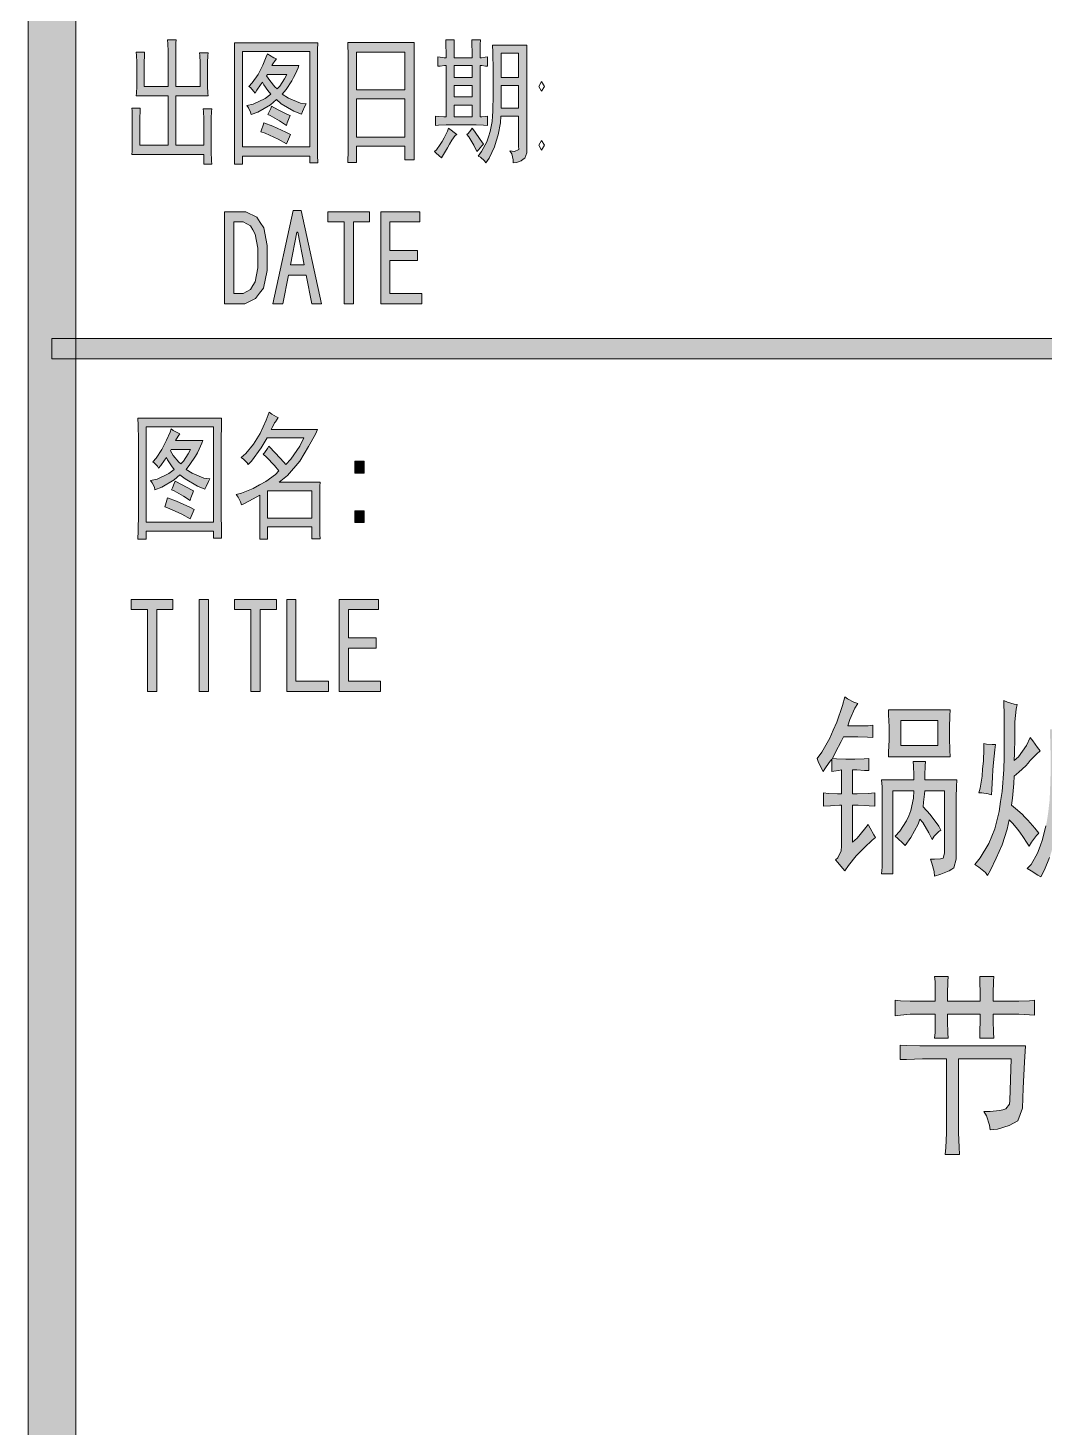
# Model space of a CAD drawing. Header units: millimetres. Extents: x 0 to 586, y 0 to 414.
# Drawn here: x 541.05 to 555.67, y 21.01 to 41.14 of the extents above; entities that cross this region are included whole.
import ezdxf

# ---------------------------------------------------------------- set-up
doc = ezdxf.new("R2010")
doc.units = ezdxf.units.MM

msp = doc.modelspace()

# ---------------------------------------------------------------- hatches: boundary and pattern name
h = msp.add_hatch(color=0)
h.dxf.hatch_style = 2
h.paths.add_polyline_path([(541.736139, 9.860139), (541.048222, 9.860139), (541.048222, 404.223361), (541.736139, 404.223361)])
h = msp.add_hatch(color=0)
h.dxf.hatch_style = 2
h.paths.add_polyline_path([(542.723917, 40.795222), (542.723917, 40.745833), (542.720389, 40.654111), (542.720389, 40.611778), (542.720389, 40.301333), (543.062583, 40.301333), (543.062583, 40.756417), (543.062583, 40.812861), (543.059056, 40.918694), (543.055528, 40.975139), (543.179, 40.975139), (543.175472, 40.929278), (543.171944, 40.819917), (543.171944, 40.756417), (543.171944, 40.301333), (543.521194, 40.301333), (543.521194, 40.587083), (543.521194, 40.650583), (543.517667, 40.749361), (543.514139, 40.788167), (543.637611, 40.788167), (543.634083, 40.749361), (543.630556, 40.647056), (543.630556, 40.580028), (543.630556, 40.371889), (543.630556, 40.308389), (543.634083, 40.209611), (543.637611, 40.170806), (543.171944, 40.170806), (543.171944, 39.458194), (543.574111, 39.458194), (543.574111, 39.78275), (543.574111, 39.839194), (543.570583, 39.9415), (543.567056, 39.983833), (543.690528, 39.983833), (543.687, 39.9415), (543.683472, 39.84625), (543.683472, 39.789806), (543.683472, 39.444083), (543.683472, 39.366472), (543.687, 39.235944), (543.690528, 39.186556), (543.574111, 39.186556), (543.574111, 39.327667), (542.540472, 39.327667), (542.544, 39.373528), (542.544, 39.486417), (542.544, 39.549917), (542.544, 39.78275), (542.544, 39.849778), (542.544, 39.952083), (542.540472, 39.990889), (542.660417, 39.990889), (542.660417, 39.952083), (542.656889, 39.849778), (542.656889, 39.78275), (542.656889, 39.458194), (543.062583, 39.458194), (543.062583, 40.170806), (542.603972, 40.170806), (542.6075, 40.209611), (542.611028, 40.304861), (542.611028, 40.364833), (542.611028, 40.604722), (542.611028, 40.654111), (542.6075, 40.749361), (542.603972, 40.795222)])
h = msp.add_hatch(color=0)
h.paths.add_polyline_path([(545.214528, 40.929278), (545.211, 40.8305), (545.211, 40.618833), (545.211, 40.502417), (545.211, 39.673389), (545.211, 39.553444), (545.211, 39.317083), (545.214528, 39.204194), (545.098111, 39.204194), (545.098111, 39.302972), (544.1315, 39.302972), (544.1315, 39.186556), (544.015083, 39.186556), (544.015083, 39.3065), (544.018611, 39.553444), (544.018611, 39.680444), (544.018611, 40.502417), (544.018611, 40.615306), (544.015083, 40.826972), (544.015083, 40.929278)])
h.paths.add_polyline_path([(545.098111, 39.4335), (545.098111, 40.805806), (544.1315, 40.805806), (544.1315, 39.4335)])
h = msp.add_hatch(color=0)
h.paths.add_polyline_path([(546.600944, 40.936333), (546.597417, 40.745833), (546.597417, 40.326028), (546.597417, 40.093194), (546.597417, 39.860361), (546.597417, 39.437028), (546.600944, 39.250056), (546.466889, 39.250056), (546.466889, 39.444083), (545.771917, 39.444083), (545.771917, 39.21125), (545.644917, 39.21125), (545.648444, 39.387639), (545.651972, 39.807444), (545.651972, 40.047333), (545.651972, 40.287222), (545.648444, 40.731722), (545.644917, 40.936333)])
h.paths.add_polyline_path([(546.466889, 39.574611), (546.466889, 40.124944), (545.771917, 40.124944), (545.771917, 39.574611)])
h.paths.add_polyline_path([(546.466889, 40.255472), (546.466889, 40.795222), (545.771917, 40.795222), (545.771917, 40.255472)])
h = msp.add_hatch(color=0)
h.paths.add_polyline_path([(547.059556, 40.717611), (547.059556, 40.777583), (547.056028, 40.904583), (547.056028, 40.975139), (547.175972, 40.975139), (547.172444, 40.897528), (547.172444, 40.770528), (547.172444, 40.717611), (547.4335, 40.717611), (547.4335, 40.791694), (547.429972, 40.918694), (547.426444, 40.975139), (547.553444, 40.975139), (547.549917, 40.908111), (547.546389, 40.781111), (547.546389, 40.717611), (547.567556, 40.717611), (547.620472, 40.724667), (547.652222, 40.728194), (547.652222, 40.594139), (547.624, 40.597667), (547.571083, 40.604722), (547.546389, 40.604722), (547.546389, 39.867417), (547.571083, 39.867417), (547.624, 39.870944), (547.652222, 39.874472), (547.652222, 39.743944), (547.595778, 39.747472), (547.489944, 39.751), (547.437028, 39.751), (547.123056, 39.751), (547.059556, 39.751), (546.950194, 39.747472), (546.904333, 39.743944), (546.904333, 39.874472), (546.946667, 39.870944), (547.024278, 39.867417), (547.059556, 39.867417), (547.059556, 40.604722), (547.034861, 40.604722), (546.974889, 40.597667), (546.939611, 40.594139), (546.939611, 40.728194), (546.971361, 40.724667), (547.031333, 40.717611)])
h.paths.add_polyline_path([(547.4335, 40.431861), (547.4335, 40.604722), (547.172444, 40.604722), (547.172444, 40.431861)])
h.paths.add_polyline_path([(547.4335, 39.867417), (547.4335, 40.03675), (547.172444, 40.03675), (547.172444, 39.867417)])
h.paths.add_polyline_path([(547.4335, 40.153167), (547.4335, 40.315444), (547.172444, 40.315444), (547.172444, 40.153167)])
h = msp.add_hatch(color=0)
h.paths.add_polyline_path([(547.976778, 39.380583), (548.043806, 39.37), (548.103778, 39.398222), (548.10025, 39.444083), (548.10025, 39.874472), (547.842722, 39.874472), (547.839194, 39.78275), (547.807444, 39.606361), (547.779222, 39.518167), (547.754528, 39.4335), (547.676917, 39.27475), (547.627528, 39.204194), (547.609889, 39.235944), (547.553444, 39.288861), (547.518167, 39.302972), (547.567556, 39.37), (547.641639, 39.507583), (547.666333, 39.581667), (547.691028, 39.65575), (547.71925, 39.800389), (547.726306, 39.874472), (547.729833, 39.948556), (547.733361, 40.188444), (547.733361, 40.35425), (547.733361, 40.527111), (547.729833, 40.795222), (547.726306, 40.897528), (548.220194, 40.897528), (548.216667, 40.823444), (548.216667, 40.647056), (548.216667, 40.541222), (548.216667, 39.405278), (548.216667, 39.348833), (548.188444, 39.27475), (548.16375, 39.257111), (548.135528, 39.235944), (548.0685, 39.21125), (548.022639, 39.204194), (548.022639, 39.246528), (548.001472, 39.334722)])
h.paths.add_polyline_path([(548.10025, 40.431861), (548.10025, 40.781111), (547.849778, 40.781111), (547.849778, 40.431861)])
h.paths.add_polyline_path([(548.10025, 39.990889), (548.10025, 40.315444), (547.849778, 40.315444), (547.849778, 39.990889)])
h = msp.add_hatch(color=0)
h.paths.add_polyline_path([(544.618333, 40.7035), (544.600694, 40.678806), (544.568944, 40.629417), (544.554833, 40.604722), (544.942889, 40.604722), (544.932306, 40.569444), (544.8935, 40.484778), (544.865278, 40.431861), (544.840583, 40.382472), (544.759444, 40.262528), (544.703, 40.191972), (544.791194, 40.135528), (544.964056, 40.064972), (545.045194, 40.054389), (545.027556, 40.019111), (544.992278, 39.945028), (544.978167, 39.906222), (544.868806, 39.948556), (544.688889, 40.054389), (544.618333, 40.114361), (544.533667, 40.040278), (544.35375, 39.934444), (544.2585, 39.899167), (544.247917, 39.934444), (544.216167, 39.997944), (544.195, 40.029694), (544.286722, 40.050861), (544.456056, 40.132), (544.537194, 40.191972), (544.494861, 40.244889), (544.438417, 40.329556), (544.420778, 40.364833), (544.392556, 40.326028), (544.339639, 40.248417), (544.311417, 40.209611), (544.29025, 40.237833), (544.244389, 40.287222), (544.223222, 40.301333), (544.272611, 40.35425), (544.357278, 40.477722), (544.392556, 40.54475), (544.424306, 40.611778), (544.473694, 40.728194), (544.491333, 40.774056), (544.519556, 40.752889), (544.583056, 40.717611)])
h.paths.add_polyline_path([(544.477222, 40.456556), (544.523083, 40.389528), (544.597167, 40.297806), (544.628917, 40.269583), (544.667722, 40.308389), (544.73475, 40.414222), (544.7665, 40.477722), (544.491333, 40.477722)])
h = msp.add_hatch(color=0)
h.dxf.hatch_style = 2
h.paths.add_polyline_path([(544.547778, 40.022639), (544.646556, 39.969722), (544.780611, 39.899167), (544.815889, 39.885056), (544.801778, 39.853306), (544.773556, 39.78275), (544.762972, 39.743944), (544.664194, 39.807444), (544.530139, 39.885056), (544.494861, 39.899167), (544.508972, 39.927389), (544.537194, 39.987361)])
h = msp.add_hatch(color=0)
h.dxf.hatch_style = 2
h.paths.add_polyline_path([(544.438417, 39.78275), (544.565417, 39.733361), (544.755917, 39.648694), (544.819417, 39.613417), (544.805306, 39.581667), (544.777083, 39.514639), (544.762972, 39.479361), (544.643028, 39.546389), (544.459583, 39.631056), (544.396083, 39.652222), (544.406667, 39.680444), (544.427833, 39.747472)])
h = msp.add_hatch(color=0)
h.dxf.hatch_style = 2
h.paths.add_polyline_path([(547.21125, 39.613417), (547.190083, 39.599306), (547.140694, 39.532278), (547.108944, 39.475833), (547.080722, 39.419389), (547.02075, 39.324139), (546.992528, 39.278278), (546.960778, 39.3065), (546.911389, 39.348833), (546.89375, 39.366472), (546.918444, 39.391167), (546.974889, 39.468778), (547.003111, 39.514639), (547.031333, 39.564028), (547.077194, 39.659278), (547.094833, 39.705139)])
h = msp.add_hatch(color=0)
h.dxf.hatch_style = 2
h.paths.add_polyline_path([(547.500528, 39.366472), (547.454667, 39.458194), (547.384111, 39.581667), (547.355889, 39.613417), (547.373528, 39.627528), (547.412333, 39.673389), (547.4335, 39.705139), (547.46525, 39.659278), (547.546389, 39.542861), (547.595778, 39.472306), (547.571083, 39.451139), (547.525222, 39.394694)])
h = msp.add_hatch(color=0)
h.paths.add_polyline_path([(544.487806, 37.838944), (544.487806, 37.659028), (544.431361, 37.405028), (544.374917, 37.330944), (544.318472, 37.256861), (544.166778, 37.17925), (544.071528, 37.17925), (543.873972, 37.17925), (543.873972, 38.502167), (544.071528, 38.502167), (544.177361, 38.502167), (544.336111, 38.424556), (544.3855, 38.346944), (544.438417, 38.269333), (544.487806, 38.015333)])
h.paths.add_polyline_path([(544.350222, 37.838944), (544.350222, 37.980056), (544.314944, 38.181139), (544.279667, 38.241111), (544.244389, 38.297556), (544.142083, 38.357528), (544.071528, 38.357528), (544.008028, 38.357528), (544.008028, 37.327417), (544.071528, 37.327417), (544.142083, 37.327417), (544.244389, 37.383861), (544.279667, 37.440306), (544.314944, 37.49675), (544.350222, 37.694306)])
h = msp.add_hatch(color=0)
h.paths.add_polyline_path([(545.267444, 37.17925), (545.126333, 37.17925), (545.045194, 37.588472), (544.791194, 37.588472), (544.710056, 37.17925), (544.568944, 37.17925), (544.86175, 38.519806), (544.974639, 38.519806)])
h.paths.add_polyline_path([(545.016972, 37.736639), (544.92525, 38.209361), (544.911139, 38.209361), (544.819417, 37.736639)])
h = msp.add_hatch(color=0)
h.dxf.hatch_style = 2
h.paths.add_polyline_path([(545.955361, 38.357528), (545.726056, 38.357528), (545.726056, 37.17925), (545.592, 37.17925), (545.592, 38.357528), (545.359167, 38.357528), (545.359167, 38.502167), (545.955361, 38.502167)])
h = msp.add_hatch(color=0)
h.dxf.hatch_style = 2
h.paths.add_polyline_path([(546.710306, 37.17925), (546.121167, 37.17925), (546.121167, 38.502167), (546.682083, 38.502167), (546.682083, 38.357528), (546.251694, 38.357528), (546.251694, 37.944778), (546.646806, 37.944778), (546.646806, 37.800139), (546.251694, 37.800139), (546.251694, 37.327417), (546.710306, 37.327417)])
h = msp.add_hatch(color=0)
h.dxf.hatch_style = 2
h.paths.add_polyline_path([(575.772139, 36.681833), (575.772139, 36.389028), (541.390417, 36.389028), (541.390417, 36.681833)])
h = msp.add_hatch(color=0)
h.paths.add_polyline_path([(543.831639, 35.535306), (543.828111, 35.436528), (543.824583, 35.224861), (543.824583, 35.108444), (543.824583, 34.279417), (543.824583, 34.159472), (543.828111, 33.923111), (543.831639, 33.810222), (543.715222, 33.810222), (543.715222, 33.909), (542.745083, 33.909), (542.745083, 33.792583), (542.628667, 33.792583), (542.632194, 33.912528), (542.635722, 34.159472), (542.635722, 34.29), (542.635722, 35.108444), (542.635722, 35.221333), (542.632194, 35.433), (542.628667, 35.535306)])
h.paths.add_polyline_path([(543.715222, 34.039528), (543.715222, 35.411833), (542.745083, 35.411833), (542.745083, 34.039528)])
h = msp.add_hatch(color=0)
h.paths.add_polyline_path([(544.643028, 35.542361), (544.628917, 35.521194), (544.604222, 35.482389), (544.593639, 35.46475), (544.583056, 35.443583), (544.558361, 35.397722), (544.54425, 35.373028), (545.211, 35.373028), (545.17925, 35.302472), (545.080472, 35.126083), (545.016972, 35.02025), (544.957, 34.914417), (544.777083, 34.709806), (544.660667, 34.614556), (545.246278, 34.614556), (545.24275, 34.554583), (545.24275, 34.434639), (545.24275, 34.374667), (545.24275, 34.057167), (545.24275, 33.990139), (545.24275, 33.863139), (545.246278, 33.799639), (545.126333, 33.799639), (545.126333, 33.9725), (544.491333, 33.9725), (544.491333, 33.792583), (544.378444, 33.792583), (544.378444, 33.849028), (544.381972, 33.9725), (544.381972, 34.039528), (544.381972, 34.427583), (544.286722, 34.374667), (544.152667, 34.304111), (544.117389, 34.29), (544.103278, 34.328806), (544.068, 34.399361), (544.039778, 34.434639), (544.117389, 34.455806), (544.283194, 34.522833), (544.374917, 34.57575), (544.466639, 34.625139), (544.60775, 34.723917), (544.653611, 34.776833), (544.590111, 34.854444), (544.477222, 34.974389), (544.427833, 35.016722), (544.449, 35.037889), (544.491333, 35.097861), (544.508972, 35.133139), (544.604222, 35.030833), (544.724167, 34.900306), (544.752389, 34.868556), (544.826472, 34.942639), (544.957, 35.133139), (545.013444, 35.249556), (544.487806, 35.249556), (544.399611, 35.108444), (544.262028, 34.917944), (544.212639, 34.868556), (544.198528, 34.89325), (544.145611, 34.942639), (544.110333, 34.970861), (544.177361, 35.027306), (544.29025, 35.161361), (544.339639, 35.235444), (544.3855, 35.313056), (544.473694, 35.503556), (544.516028, 35.619972), (544.554833, 35.59175), (544.618333, 35.552944)])
h.paths.add_polyline_path([(545.126333, 34.095972), (545.126333, 34.491083), (544.491333, 34.491083), (544.491333, 34.095972)])
h = msp.add_hatch(color=0)
h.paths.add_polyline_path([(543.231917, 35.309528), (543.217806, 35.288361), (543.182528, 35.235444), (543.168417, 35.21075), (543.56, 35.21075), (543.545889, 35.175472), (543.510611, 35.090806), (543.482389, 35.037889), (543.457694, 34.9885), (543.376556, 34.868556), (543.320111, 34.798), (543.408306, 34.741556), (543.577639, 34.671), (543.662306, 34.660417), (543.641139, 34.625139), (543.609389, 34.551056), (543.59175, 34.51225), (543.485917, 34.554583), (543.306, 34.660417), (543.231917, 34.720389), (543.150778, 34.649833), (542.970861, 34.540472), (542.872083, 34.505194), (542.865028, 34.540472), (542.833278, 34.603972), (542.808583, 34.635722), (542.903833, 34.656889), (543.073167, 34.738028), (543.150778, 34.798), (543.111972, 34.850917), (543.052, 34.935583), (543.037889, 34.970861), (543.009667, 34.932056), (542.95675, 34.854444), (542.925, 34.815639), (542.907361, 34.843861), (542.8615, 34.89325), (542.840333, 34.907361), (542.889722, 34.960278), (542.970861, 35.08375), (543.006139, 35.150778), (543.041417, 35.217806), (543.090806, 35.334222), (543.104917, 35.380083), (543.133139, 35.358917), (543.200167, 35.323639)])
h.paths.add_polyline_path([(543.094333, 35.062583), (543.136667, 34.995556), (543.214278, 34.903833), (543.246028, 34.875611), (543.281306, 34.914417), (543.351861, 35.02025), (543.383611, 35.08375), (543.104917, 35.08375)])
h = msp.add_hatch(color=0)
h.dxf.hatch_style = 2
h.paths.add_polyline_path([(545.881278, 34.745083), (545.747222, 34.745083), (545.747222, 34.914417), (545.881278, 34.914417)])
h = msp.add_hatch(color=0)
h.dxf.hatch_style = 2
h.paths.add_polyline_path([(543.164889, 34.628667), (543.263667, 34.57575), (543.397722, 34.505194), (543.429472, 34.491083), (543.415361, 34.459333), (543.390667, 34.388778), (543.380083, 34.349972), (543.281306, 34.413472), (543.14725, 34.491083), (543.111972, 34.505194), (543.126083, 34.533417), (543.150778, 34.593389)])
h = msp.add_hatch(color=0)
h.dxf.hatch_style = 2
h.paths.add_polyline_path([(543.052, 34.388778), (543.182528, 34.339389), (543.373028, 34.254722), (543.436528, 34.219444), (543.422417, 34.187694), (543.394194, 34.120667), (543.380083, 34.088917), (543.260139, 34.152417), (543.076694, 34.237083), (543.013194, 34.25825), (543.023778, 34.29), (543.044944, 34.3535)])
h = msp.add_hatch(color=0)
h.dxf.hatch_style = 2
h.paths.add_polyline_path([(545.881278, 34.032472), (545.747222, 34.032472), (545.747222, 34.201806), (545.881278, 34.201806)])
h = msp.add_hatch(color=0)
h.dxf.hatch_style = 2
h.paths.add_polyline_path([(543.129611, 32.783639), (542.900306, 32.783639), (542.900306, 31.605361), (542.76625, 31.605361), (542.76625, 32.783639), (542.533417, 32.783639), (542.533417, 32.928278), (543.129611, 32.928278)])
h = msp.add_hatch(color=0)
h.dxf.hatch_style = 2
h.paths.add_polyline_path([(543.641139, 31.605361), (543.507083, 31.605361), (543.507083, 32.928278), (543.641139, 32.928278)])
h = msp.add_hatch(color=0)
h.dxf.hatch_style = 2
h.paths.add_polyline_path([(544.618333, 32.783639), (544.3855, 32.783639), (544.3855, 31.605361), (544.251444, 31.605361), (544.251444, 32.783639), (544.018611, 32.783639), (544.018611, 32.928278), (544.618333, 32.928278)])
h = msp.add_hatch(color=0)
h.dxf.hatch_style = 2
h.paths.add_polyline_path([(545.36975, 31.605361), (544.7665, 31.605361), (544.7665, 32.928278), (544.900556, 32.928278), (544.900556, 31.753528), (545.36975, 31.753528)])
h = msp.add_hatch(color=0)
h.dxf.hatch_style = 2
h.paths.add_polyline_path([(546.114111, 31.605361), (545.521444, 31.605361), (545.521444, 32.928278), (546.085889, 32.928278), (546.085889, 32.783639), (545.6555, 32.783639), (545.6555, 32.374417), (546.050611, 32.374417), (546.050611, 32.22625), (545.6555, 32.22625), (545.6555, 31.753528), (546.114111, 31.753528)])
h = msp.add_hatch(color=0)
h.dxf.hatch_style = 2
h.paths.add_polyline_path([(553.194361, 30.942139), (553.11675, 30.945667), (552.979167, 30.952722), (552.919194, 30.952722), (552.771028, 30.952722), (552.739278, 30.885694), (552.658139, 30.730472), (552.612278, 30.642278), (552.67225, 30.635222), (552.802778, 30.631694), (552.866278, 30.631694), (552.933306, 30.631694), (553.067361, 30.635222), (553.134389, 30.642278), (553.134389, 30.465889), (553.074417, 30.469417), (552.961528, 30.476472), (552.901556, 30.476472), (552.901556, 30.134278), (552.968583, 30.134278), (553.127333, 30.137806), (553.222583, 30.144861), (553.222583, 29.954361), (553.141444, 29.961417), (552.982694, 29.968472), (552.901556, 29.968472), (552.901556, 29.435778), (552.965056, 29.49575), (553.074417, 29.62275), (553.123806, 29.689778), (553.152028, 29.640389), (553.204944, 29.545139), (553.229639, 29.502806), (553.183778, 29.464), (553.074417, 29.361694), (553.014444, 29.301722), (552.954472, 29.24175), (552.841583, 29.104167), (552.788667, 29.026556), (552.756917, 29.065361), (552.689889, 29.142972), (552.654611, 29.181778), (552.689889, 29.213528), (552.73575, 29.312306), (552.742806, 29.379333), (552.742806, 29.968472), (552.711056, 29.968472), (552.584056, 29.961417), (552.485278, 29.954361), (552.485278, 30.144861), (552.555833, 30.137806), (552.686361, 30.134278), (552.742806, 30.134278), (552.742806, 30.476472), (552.704, 30.469417), (552.633444, 30.458833), (552.601694, 30.455306), (552.601694, 30.631694), (552.566417, 30.582306), (552.502917, 30.494111), (552.478222, 30.455306), (552.45, 30.504694), (552.407667, 30.596417), (552.390028, 30.642278), (552.457056, 30.730472), (552.573472, 30.931556), (552.622861, 31.047972), (552.675778, 31.160861), (552.756917, 31.40075), (552.788667, 31.52775), (552.827472, 31.499528), (552.919194, 31.450139), (552.975639, 31.428972), (552.933306, 31.361944), (552.86275, 31.203194), (552.831, 31.107944), (552.947417, 31.107944), (553.003861, 31.107944), (553.127333, 31.111472), (553.194361, 31.118528)])
h = msp.add_hatch(color=0)
h.dxf.hatch_style = 2
h.paths.add_polyline_path([(555.268694, 31.418389), (555.251056, 31.351361), (555.233417, 31.167917), (555.233417, 31.0515), (555.233417, 30.935083), (555.229889, 30.712833), (555.222833, 30.610528), (555.286333, 30.663444), (555.40275, 30.82925), (555.455667, 30.942139), (555.490944, 30.89275), (555.5615, 30.7975), (555.596778, 30.751639), (555.543861, 30.70225), (555.455667, 30.614056), (555.423917, 30.57525), (555.392167, 30.536444), (555.289861, 30.444722), (555.222833, 30.388278), (555.219306, 30.282444), (555.201667, 30.070778), (555.187556, 29.968472), (555.244, 29.922611), (555.33925, 29.837944), (555.378056, 29.795611), (555.420389, 29.753278), (555.522694, 29.640389), (555.579139, 29.566306), (555.543861, 29.534556), (555.473306, 29.439306), (555.438028, 29.379333), (555.409806, 29.425194), (555.349833, 29.516917), (555.314556, 29.566306), (555.279278, 29.619222), (555.198139, 29.710944), (555.152278, 29.756806), (555.124056, 29.62275), (555.049972, 29.396972), (555.007639, 29.301722), (554.965306, 29.206472), (554.884167, 29.037139), (554.841833, 28.959528), (554.813611, 29.001861), (554.718361, 29.079472), (554.658389, 29.11475), (554.736, 29.213528), (554.859472, 29.418139), (554.901806, 29.523972), (554.944139, 29.629806), (555.007639, 29.87675), (555.028806, 30.021389), (555.0535, 30.166028), (555.074667, 30.483528), (555.078194, 30.659917), (555.081722, 30.832778), (555.078194, 31.242), (555.074667, 31.474833), (555.127583, 31.450139), (555.226361, 31.421917)])
h = msp.add_hatch(color=0)
h.paths.add_polyline_path([(553.416611, 30.663444), (553.420139, 30.737528), (553.427194, 30.903333), (553.427194, 30.998583), (553.427194, 31.097361), (553.420139, 31.266694), (553.416611, 31.340778), (554.302083, 31.340778), (554.298556, 31.252583), (554.295028, 31.086778), (554.295028, 31.009167), (554.295028, 30.931556), (554.298556, 30.758694), (554.302083, 30.663444)])
h.paths.add_polyline_path([(554.125694, 30.82925), (554.125694, 31.185556), (553.593, 31.185556), (553.593, 30.82925)])
h = msp.add_hatch(color=0)
h.paths.add_polyline_path([(556.729194, 31.062083), (556.725667, 30.959778), (556.722139, 30.748111), (556.722139, 30.642278), (556.722139, 30.32125), (556.722139, 30.243639), (556.725667, 30.095472), (556.729194, 30.021389), (556.552806, 30.021389), (556.552806, 30.144861), (555.914278, 30.144861), (555.903694, 29.979056), (555.868417, 29.714472), (555.843722, 29.619222), (555.822556, 29.520444), (555.776694, 29.354639), (555.755528, 29.284083), (555.734361, 29.217056), (555.660278, 29.040667), (555.607361, 28.938361), (555.565028, 28.963056), (555.469778, 29.026556), (555.409806, 29.058306), (555.469778, 29.118278), (555.5615, 29.280556), (555.596778, 29.379333), (555.632056, 29.478111), (555.681444, 29.672139), (555.699083, 29.767389), (555.713194, 29.862639), (555.734361, 30.046083), (555.737889, 30.137806), (555.741417, 30.229528), (555.748472, 30.444722), (555.748472, 30.564667), (555.748472, 30.688139), (555.741417, 30.935083), (555.737889, 31.062083)])
h.paths.add_polyline_path([(556.552806, 30.32125), (556.552806, 30.875111), (555.914278, 30.875111), (555.914278, 30.32125)])
h = msp.add_hatch(color=0)
h.dxf.hatch_style = 2
h.paths.add_polyline_path([(554.95825, 30.843361), (554.944139, 30.76575), (554.9265, 30.582306), (554.919444, 30.476472), (554.912389, 30.370639), (554.901806, 30.19425), (554.898278, 30.120167), (554.848889, 30.134278), (554.760694, 30.144861), (554.718361, 30.144861), (554.736, 30.211889), (554.764222, 30.38475), (554.771278, 30.494111), (554.781861, 30.599944), (554.788917, 30.779861), (554.788917, 30.853944), (554.824194, 30.846889), (554.908861, 30.843361)])
h = msp.add_hatch(color=0)
h.dxf.hatch_style = 2
h.paths.add_polyline_path([(553.949306, 30.596417), (553.945778, 30.532917), (553.938722, 30.398861), (553.938722, 30.331833), (554.400861, 30.331833), (554.397333, 30.236583), (554.390278, 30.077833), (554.390278, 30.010806), (554.390278, 29.291139), (554.390278, 29.192361), (554.358528, 29.068889), (554.326778, 29.047722), (554.2915, 29.026556), (554.171556, 28.977167), (554.079833, 28.948944), (554.072778, 29.015972), (554.041028, 29.135917), (554.019861, 29.192361), (554.079833, 29.192361), (554.1645, 29.195889), (554.182139, 29.202944), (554.203306, 29.206472), (554.224472, 29.280556), (554.224472, 29.347583), (554.224472, 30.176611), (553.938722, 30.176611), (553.935194, 30.127222), (553.921083, 30.010806), (553.914028, 29.943778), (554.016333, 29.834417), (554.143333, 29.668611), (554.171556, 29.612167), (554.139806, 29.591), (554.076306, 29.523972), (554.044556, 29.478111), (553.998694, 29.573361), (553.9105, 29.718), (553.868167, 29.767389), (553.843472, 29.696833), (553.737639, 29.506333), (553.6565, 29.389917), (553.62475, 29.425194), (553.554194, 29.492222), (553.515389, 29.523972), (553.582417, 29.594528), (553.677667, 29.742694), (553.709417, 29.816778), (553.741167, 29.890861), (553.776444, 30.070778), (553.779972, 30.176611), (553.480111, 30.176611), (553.480111, 28.980694), (553.317833, 28.980694), (553.324889, 29.075944), (553.328417, 29.407556), (553.328417, 29.643917), (553.328417, 29.890861), (553.324889, 30.233056), (553.317833, 30.331833), (553.779972, 30.331833), (553.779972, 30.398861), (553.776444, 30.532917), (553.772917, 30.596417)])
h = msp.add_hatch(color=0)
h.dxf.hatch_style = 2
h.paths.add_polyline_path([(554.266806, 26.962806), (554.266806, 26.864028), (554.270333, 26.691167), (554.277389, 26.620611), (554.079833, 26.620611), (554.086889, 26.70175), (554.090417, 26.874611), (554.090417, 26.962806), (553.790556, 26.962806), (553.727056, 26.962806), (553.589472, 26.952222), (553.515389, 26.941639), (553.515389, 27.163889), (553.589472, 27.156833), (553.727056, 27.149778), (553.790556, 27.149778), (554.090417, 27.149778), (554.090417, 27.255611), (554.086889, 27.432), (554.079833, 27.506083), (554.277389, 27.506083), (554.270333, 27.432), (554.266806, 27.255611), (554.266806, 27.149778), (554.736, 27.149778), (554.736, 27.262667), (554.732472, 27.439056), (554.728944, 27.506083), (554.933556, 27.506083), (554.9265, 27.439056), (554.922972, 27.262667), (554.922972, 27.149778), (555.205194, 27.149778), (555.289861, 27.149778), (555.445083, 27.156833), (555.515639, 27.163889), (555.515639, 26.952222), (555.445083, 26.95575), (555.289861, 26.962806), (555.205194, 26.962806), (554.922972, 26.962806), (554.922972, 26.874611), (554.9265, 26.70175), (554.933556, 26.620611), (554.728944, 26.620611), (554.732472, 26.708806), (554.736, 26.878139), (554.736, 26.962806)])
h = msp.add_hatch(color=0)
h.dxf.hatch_style = 2
h.paths.add_polyline_path([(554.880639, 25.301222), (554.870056, 25.36825), (554.824194, 25.502306), (554.788917, 25.565806), (554.880639, 25.565806), (555.014694, 25.579917), (555.060556, 25.5905), (555.106417, 25.601083), (555.159333, 25.668111), (555.162861, 25.721028), (555.1805, 26.32075), (554.425556, 26.32075), (554.425556, 25.357667), (554.425556, 25.258889), (554.432611, 25.05075), (554.436139, 24.948444), (554.231528, 24.948444), (554.242111, 25.047222), (554.249167, 25.251833), (554.249167, 25.357667), (554.249167, 26.32075), (554.055139, 26.32075), (553.906972, 26.32075), (553.674139, 26.313694), (553.585944, 26.310167), (553.585944, 26.518306), (553.677667, 26.514778), (553.868167, 26.507722), (553.966944, 26.507722), (555.385111, 26.507722), (555.371, 26.274889), (555.353361, 25.900944), (555.349833, 25.756306), (555.342778, 25.611667), (555.279278, 25.43175), (555.215778, 25.396472), (555.152278, 25.361194), (554.986472, 25.311806)])

# ---------------------------------------------------------------- linework, layer by layer
at = {"color": 0, "lineweight": 0}
for points in [[(541.736139, 9.860139), (541.048222, 9.860139), (541.048222, 404.223361), (541.736139, 404.223361)], [(542.723917, 40.795222), (542.723917, 40.745833), (542.720389, 40.654111), (542.720389, 40.611778), (542.720389, 40.301333), (543.062583, 40.301333), (543.062583, 40.756417), (543.062583, 40.812861), (543.059056, 40.918694), (543.055528, 40.975139), (543.179, 40.975139), (543.175472, 40.929278), (543.171944, 40.819917), (543.171944, 40.756417), (543.171944, 40.301333), (543.521194, 40.301333), (543.521194, 40.587083), (543.521194, 40.650583), (543.517667, 40.749361), (543.514139, 40.788167), (543.637611, 40.788167), (543.634083, 40.749361), (543.630556, 40.647056), (543.630556, 40.580028), (543.630556, 40.371889), (543.630556, 40.308389), (543.634083, 40.209611), (543.637611, 40.170806), (543.171944, 40.170806), (543.171944, 39.458194), (543.574111, 39.458194), (543.574111, 39.78275), (543.574111, 39.839194), (543.570583, 39.9415), (543.567056, 39.983833), (543.690528, 39.983833), (543.687, 39.9415), (543.683472, 39.84625), (543.683472, 39.789806), (543.683472, 39.444083), (543.683472, 39.366472), (543.687, 39.235944), (543.690528, 39.186556), (543.574111, 39.186556), (543.574111, 39.327667), (542.540472, 39.327667), (542.544, 39.373528), (542.544, 39.486417), (542.544, 39.549917), (542.544, 39.78275), (542.544, 39.849778), (542.544, 39.952083), (542.540472, 39.990889), (542.660417, 39.990889), (542.660417, 39.952083), (542.656889, 39.849778), (542.656889, 39.78275), (542.656889, 39.458194), (543.062583, 39.458194), (543.062583, 40.170806), (542.603972, 40.170806), (542.6075, 40.209611), (542.611028, 40.304861), (542.611028, 40.364833), (542.611028, 40.604722), (542.611028, 40.654111), (542.6075, 40.749361), (542.603972, 40.795222)], [(545.214528, 40.929278), (545.211, 40.8305), (545.211, 40.618833), (545.211, 40.502417), (545.211, 39.673389), (545.211, 39.553444), (545.211, 39.317083), (545.214528, 39.204194), (545.098111, 39.204194), (545.098111, 39.302972), (544.1315, 39.302972), (544.1315, 39.186556), (544.015083, 39.186556), (544.015083, 39.3065), (544.018611, 39.553444), (544.018611, 39.680444), (544.018611, 40.502417), (544.018611, 40.615306), (544.015083, 40.826972), (544.015083, 40.929278)], [(546.600944, 40.936333), (546.597417, 40.745833), (546.597417, 40.326028), (546.597417, 40.093194), (546.597417, 39.860361), (546.597417, 39.437028), (546.600944, 39.250056), (546.466889, 39.250056), (546.466889, 39.444083), (545.771917, 39.444083), (545.771917, 39.21125), (545.644917, 39.21125), (545.648444, 39.387639), (545.651972, 39.807444), (545.651972, 40.047333), (545.651972, 40.287222), (545.648444, 40.731722), (545.644917, 40.936333)], [(547.059556, 40.717611), (547.059556, 40.777583), (547.056028, 40.904583), (547.056028, 40.975139), (547.175972, 40.975139), (547.172444, 40.897528), (547.172444, 40.770528), (547.172444, 40.717611), (547.4335, 40.717611), (547.4335, 40.791694), (547.429972, 40.918694), (547.426444, 40.975139), (547.553444, 40.975139), (547.549917, 40.908111), (547.546389, 40.781111), (547.546389, 40.717611), (547.567556, 40.717611), (547.620472, 40.724667), (547.652222, 40.728194), (547.652222, 40.594139), (547.624, 40.597667), (547.571083, 40.604722), (547.546389, 40.604722), (547.546389, 39.867417), (547.571083, 39.867417), (547.624, 39.870944), (547.652222, 39.874472), (547.652222, 39.743944), (547.595778, 39.747472), (547.489944, 39.751), (547.437028, 39.751), (547.123056, 39.751), (547.059556, 39.751), (546.950194, 39.747472), (546.904333, 39.743944), (546.904333, 39.874472), (546.946667, 39.870944), (547.024278, 39.867417), (547.059556, 39.867417), (547.059556, 40.604722), (547.034861, 40.604722), (546.974889, 40.597667), (546.939611, 40.594139), (546.939611, 40.728194), (546.971361, 40.724667), (547.031333, 40.717611)], [(547.976778, 39.380583), (548.043806, 39.37), (548.103778, 39.398222), (548.10025, 39.444083), (548.10025, 39.874472), (547.842722, 39.874472), (547.839194, 39.78275), (547.807444, 39.606361), (547.779222, 39.518167), (547.754528, 39.4335), (547.676917, 39.27475), (547.627528, 39.204194), (547.609889, 39.235944), (547.553444, 39.288861), (547.518167, 39.302972), (547.567556, 39.37), (547.641639, 39.507583), (547.666333, 39.581667), (547.691028, 39.65575), (547.71925, 39.800389), (547.726306, 39.874472), (547.729833, 39.948556), (547.733361, 40.188444), (547.733361, 40.35425), (547.733361, 40.527111), (547.729833, 40.795222), (547.726306, 40.897528), (548.220194, 40.897528), (548.216667, 40.823444), (548.216667, 40.647056), (548.216667, 40.541222), (548.216667, 39.405278), (548.216667, 39.348833), (548.188444, 39.27475), (548.16375, 39.257111), (548.135528, 39.235944), (548.0685, 39.21125), (548.022639, 39.204194), (548.022639, 39.246528), (548.001472, 39.334722)], [(545.098111, 39.4335), (545.098111, 40.805806), (544.1315, 40.805806), (544.1315, 39.4335)], [(544.618333, 40.7035), (544.600694, 40.678806), (544.568944, 40.629417), (544.554833, 40.604722), (544.942889, 40.604722), (544.932306, 40.569444), (544.8935, 40.484778), (544.865278, 40.431861), (544.840583, 40.382472), (544.759444, 40.262528), (544.703, 40.191972), (544.791194, 40.135528), (544.964056, 40.064972), (545.045194, 40.054389), (545.027556, 40.019111), (544.992278, 39.945028), (544.978167, 39.906222), (544.868806, 39.948556), (544.688889, 40.054389), (544.618333, 40.114361), (544.533667, 40.040278), (544.35375, 39.934444), (544.2585, 39.899167), (544.247917, 39.934444), (544.216167, 39.997944), (544.195, 40.029694), (544.286722, 40.050861), (544.456056, 40.132), (544.537194, 40.191972), (544.494861, 40.244889), (544.438417, 40.329556), (544.420778, 40.364833), (544.392556, 40.326028), (544.339639, 40.248417), (544.311417, 40.209611), (544.29025, 40.237833), (544.244389, 40.287222), (544.223222, 40.301333), (544.272611, 40.35425), (544.357278, 40.477722), (544.392556, 40.54475), (544.424306, 40.611778), (544.473694, 40.728194), (544.491333, 40.774056), (544.519556, 40.752889), (544.583056, 40.717611)], [(546.466889, 40.255472), (546.466889, 40.795222), (545.771917, 40.795222), (545.771917, 40.255472)], [(548.10025, 40.431861), (548.10025, 40.781111), (547.849778, 40.781111), (547.849778, 40.431861)], [(544.477222, 40.456556), (544.523083, 40.389528), (544.597167, 40.297806), (544.628917, 40.269583), (544.667722, 40.308389), (544.73475, 40.414222), (544.7665, 40.477722), (544.491333, 40.477722)], [(547.4335, 40.431861), (547.4335, 40.604722), (547.172444, 40.604722), (547.172444, 40.431861)], [(547.4335, 40.153167), (547.4335, 40.315444), (547.172444, 40.315444), (547.172444, 40.153167)], [(548.10025, 39.990889), (548.10025, 40.315444), (547.849778, 40.315444), (547.849778, 39.990889)], [(548.431861, 40.375417), (548.389528, 40.304861), (548.431861, 40.234306), (548.474194, 40.304861)], [(546.466889, 39.574611), (546.466889, 40.124944), (545.771917, 40.124944), (545.771917, 39.574611)], [(544.547778, 40.022639), (544.646556, 39.969722), (544.780611, 39.899167), (544.815889, 39.885056), (544.801778, 39.853306), (544.773556, 39.78275), (544.762972, 39.743944), (544.664194, 39.807444), (544.530139, 39.885056), (544.494861, 39.899167), (544.508972, 39.927389), (544.537194, 39.987361)], [(547.4335, 39.867417), (547.4335, 40.03675), (547.172444, 40.03675), (547.172444, 39.867417)], [(544.438417, 39.78275), (544.565417, 39.733361), (544.755917, 39.648694), (544.819417, 39.613417), (544.805306, 39.581667), (544.777083, 39.514639), (544.762972, 39.479361), (544.643028, 39.546389), (544.459583, 39.631056), (544.396083, 39.652222), (544.406667, 39.680444), (544.427833, 39.747472)], [(547.21125, 39.613417), (547.190083, 39.599306), (547.140694, 39.532278), (547.108944, 39.475833), (547.080722, 39.419389), (547.02075, 39.324139), (546.992528, 39.278278), (546.960778, 39.3065), (546.911389, 39.348833), (546.89375, 39.366472), (546.918444, 39.391167), (546.974889, 39.468778), (547.003111, 39.514639), (547.031333, 39.564028), (547.077194, 39.659278), (547.094833, 39.705139)], [(547.500528, 39.366472), (547.454667, 39.458194), (547.384111, 39.581667), (547.355889, 39.613417), (547.373528, 39.627528), (547.412333, 39.673389), (547.4335, 39.705139), (547.46525, 39.659278), (547.546389, 39.542861), (547.595778, 39.472306), (547.571083, 39.451139), (547.525222, 39.394694)], [(548.431861, 39.52875), (548.389528, 39.458194), (548.431861, 39.387639), (548.474194, 39.458194)], [(544.487806, 37.838944), (544.487806, 37.659028), (544.431361, 37.405028), (544.374917, 37.330944), (544.318472, 37.256861), (544.166778, 37.17925), (544.071528, 37.17925), (543.873972, 37.17925), (543.873972, 38.502167), (544.071528, 38.502167), (544.177361, 38.502167), (544.336111, 38.424556), (544.3855, 38.346944), (544.438417, 38.269333), (544.487806, 38.015333)], [(545.267444, 37.17925), (545.126333, 37.17925), (545.045194, 37.588472), (544.791194, 37.588472), (544.710056, 37.17925), (544.568944, 37.17925), (544.86175, 38.519806), (544.974639, 38.519806)], [(545.955361, 38.357528), (545.726056, 38.357528), (545.726056, 37.17925), (545.592, 37.17925), (545.592, 38.357528), (545.359167, 38.357528), (545.359167, 38.502167), (545.955361, 38.502167)], [(546.710306, 37.17925), (546.121167, 37.17925), (546.121167, 38.502167), (546.682083, 38.502167), (546.682083, 38.357528), (546.251694, 38.357528), (546.251694, 37.944778), (546.646806, 37.944778), (546.646806, 37.800139), (546.251694, 37.800139), (546.251694, 37.327417), (546.710306, 37.327417)], [(544.350222, 37.838944), (544.350222, 37.980056), (544.314944, 38.181139), (544.279667, 38.241111), (544.244389, 38.297556), (544.142083, 38.357528), (544.071528, 38.357528), (544.008028, 38.357528), (544.008028, 37.327417), (544.071528, 37.327417), (544.142083, 37.327417), (544.244389, 37.383861), (544.279667, 37.440306), (544.314944, 37.49675), (544.350222, 37.694306)], [(545.016972, 37.736639), (544.92525, 38.209361), (544.911139, 38.209361), (544.819417, 37.736639)], [(575.772139, 36.681833), (575.772139, 36.389028), (541.390417, 36.389028), (541.390417, 36.681833)], [(543.831639, 35.535306), (543.828111, 35.436528), (543.824583, 35.224861), (543.824583, 35.108444), (543.824583, 34.279417), (543.824583, 34.159472), (543.828111, 33.923111), (543.831639, 33.810222), (543.715222, 33.810222), (543.715222, 33.909), (542.745083, 33.909), (542.745083, 33.792583), (542.628667, 33.792583), (542.632194, 33.912528), (542.635722, 34.159472), (542.635722, 34.29), (542.635722, 35.108444), (542.635722, 35.221333), (542.632194, 35.433), (542.628667, 35.535306)], [(544.643028, 35.542361), (544.628917, 35.521194), (544.604222, 35.482389), (544.593639, 35.46475), (544.583056, 35.443583), (544.558361, 35.397722), (544.54425, 35.373028), (545.211, 35.373028), (545.17925, 35.302472), (545.080472, 35.126083), (545.016972, 35.02025), (544.957, 34.914417), (544.777083, 34.709806), (544.660667, 34.614556), (545.246278, 34.614556), (545.24275, 34.554583), (545.24275, 34.434639), (545.24275, 34.374667), (545.24275, 34.057167), (545.24275, 33.990139), (545.24275, 33.863139), (545.246278, 33.799639), (545.126333, 33.799639), (545.126333, 33.9725), (544.491333, 33.9725), (544.491333, 33.792583), (544.378444, 33.792583), (544.378444, 33.849028), (544.381972, 33.9725), (544.381972, 34.039528), (544.381972, 34.427583), (544.286722, 34.374667), (544.152667, 34.304111), (544.117389, 34.29), (544.103278, 34.328806), (544.068, 34.399361), (544.039778, 34.434639), (544.117389, 34.455806), (544.283194, 34.522833), (544.374917, 34.57575), (544.466639, 34.625139), (544.60775, 34.723917), (544.653611, 34.776833), (544.590111, 34.854444), (544.477222, 34.974389), (544.427833, 35.016722), (544.449, 35.037889), (544.491333, 35.097861), (544.508972, 35.133139), (544.604222, 35.030833), (544.724167, 34.900306), (544.752389, 34.868556), (544.826472, 34.942639), (544.957, 35.133139), (545.013444, 35.249556), (544.487806, 35.249556), (544.399611, 35.108444), (544.262028, 34.917944), (544.212639, 34.868556), (544.198528, 34.89325), (544.145611, 34.942639), (544.110333, 34.970861), (544.177361, 35.027306), (544.29025, 35.161361), (544.339639, 35.235444), (544.3855, 35.313056), (544.473694, 35.503556), (544.516028, 35.619972), (544.554833, 35.59175), (544.618333, 35.552944)], [(543.715222, 34.039528), (543.715222, 35.411833), (542.745083, 35.411833), (542.745083, 34.039528)], [(543.231917, 35.309528), (543.217806, 35.288361), (543.182528, 35.235444), (543.168417, 35.21075), (543.56, 35.21075), (543.545889, 35.175472), (543.510611, 35.090806), (543.482389, 35.037889), (543.457694, 34.9885), (543.376556, 34.868556), (543.320111, 34.798), (543.408306, 34.741556), (543.577639, 34.671), (543.662306, 34.660417), (543.641139, 34.625139), (543.609389, 34.551056), (543.59175, 34.51225), (543.485917, 34.554583), (543.306, 34.660417), (543.231917, 34.720389), (543.150778, 34.649833), (542.970861, 34.540472), (542.872083, 34.505194), (542.865028, 34.540472), (542.833278, 34.603972), (542.808583, 34.635722), (542.903833, 34.656889), (543.073167, 34.738028), (543.150778, 34.798), (543.111972, 34.850917), (543.052, 34.935583), (543.037889, 34.970861), (543.009667, 34.932056), (542.95675, 34.854444), (542.925, 34.815639), (542.907361, 34.843861), (542.8615, 34.89325), (542.840333, 34.907361), (542.889722, 34.960278), (542.970861, 35.08375), (543.006139, 35.150778), (543.041417, 35.217806), (543.090806, 35.334222), (543.104917, 35.380083), (543.133139, 35.358917), (543.200167, 35.323639)], [(543.094333, 35.062583), (543.136667, 34.995556), (543.214278, 34.903833), (543.246028, 34.875611), (543.281306, 34.914417), (543.351861, 35.02025), (543.383611, 35.08375), (543.104917, 35.08375)], [(545.881278, 34.745083), (545.747222, 34.745083), (545.747222, 34.914417), (545.881278, 34.914417)], [(543.164889, 34.628667), (543.263667, 34.57575), (543.397722, 34.505194), (543.429472, 34.491083), (543.415361, 34.459333), (543.390667, 34.388778), (543.380083, 34.349972), (543.281306, 34.413472), (543.14725, 34.491083), (543.111972, 34.505194), (543.126083, 34.533417), (543.150778, 34.593389)], [(545.126333, 34.095972), (545.126333, 34.491083), (544.491333, 34.491083), (544.491333, 34.095972)], [(543.052, 34.388778), (543.182528, 34.339389), (543.373028, 34.254722), (543.436528, 34.219444), (543.422417, 34.187694), (543.394194, 34.120667), (543.380083, 34.088917), (543.260139, 34.152417), (543.076694, 34.237083), (543.013194, 34.25825), (543.023778, 34.29), (543.044944, 34.3535)], [(545.881278, 34.032472), (545.747222, 34.032472), (545.747222, 34.201806), (545.881278, 34.201806)], [(543.129611, 32.783639), (542.900306, 32.783639), (542.900306, 31.605361), (542.76625, 31.605361), (542.76625, 32.783639), (542.533417, 32.783639), (542.533417, 32.928278), (543.129611, 32.928278)], [(543.641139, 31.605361), (543.507083, 31.605361), (543.507083, 32.928278), (543.641139, 32.928278)], [(544.618333, 32.783639), (544.3855, 32.783639), (544.3855, 31.605361), (544.251444, 31.605361), (544.251444, 32.783639), (544.018611, 32.783639), (544.018611, 32.928278), (544.618333, 32.928278)], [(545.36975, 31.605361), (544.7665, 31.605361), (544.7665, 32.928278), (544.900556, 32.928278), (544.900556, 31.753528), (545.36975, 31.753528)], [(546.114111, 31.605361), (545.521444, 31.605361), (545.521444, 32.928278), (546.085889, 32.928278), (546.085889, 32.783639), (545.6555, 32.783639), (545.6555, 32.374417), (546.050611, 32.374417), (546.050611, 32.22625), (545.6555, 32.22625), (545.6555, 31.753528), (546.114111, 31.753528)], [(553.194361, 30.942139), (553.11675, 30.945667), (552.979167, 30.952722), (552.919194, 30.952722), (552.771028, 30.952722), (552.739278, 30.885694), (552.658139, 30.730472), (552.612278, 30.642278), (552.67225, 30.635222), (552.802778, 30.631694), (552.866278, 30.631694), (552.933306, 30.631694), (553.067361, 30.635222), (553.134389, 30.642278), (553.134389, 30.465889), (553.074417, 30.469417), (552.961528, 30.476472), (552.901556, 30.476472), (552.901556, 30.134278), (552.968583, 30.134278), (553.127333, 30.137806), (553.222583, 30.144861), (553.222583, 29.954361), (553.141444, 29.961417), (552.982694, 29.968472), (552.901556, 29.968472), (552.901556, 29.435778), (552.965056, 29.49575), (553.074417, 29.62275), (553.123806, 29.689778), (553.152028, 29.640389), (553.204944, 29.545139), (553.229639, 29.502806), (553.183778, 29.464), (553.074417, 29.361694), (553.014444, 29.301722), (552.954472, 29.24175), (552.841583, 29.104167), (552.788667, 29.026556), (552.756917, 29.065361), (552.689889, 29.142972), (552.654611, 29.181778), (552.689889, 29.213528), (552.73575, 29.312306), (552.742806, 29.379333), (552.742806, 29.968472), (552.711056, 29.968472), (552.584056, 29.961417), (552.485278, 29.954361), (552.485278, 30.144861), (552.555833, 30.137806), (552.686361, 30.134278), (552.742806, 30.134278), (552.742806, 30.476472), (552.704, 30.469417), (552.633444, 30.458833), (552.601694, 30.455306), (552.601694, 30.631694), (552.566417, 30.582306), (552.502917, 30.494111), (552.478222, 30.455306), (552.45, 30.504694), (552.407667, 30.596417), (552.390028, 30.642278), (552.457056, 30.730472), (552.573472, 30.931556), (552.622861, 31.047972), (552.675778, 31.160861), (552.756917, 31.40075), (552.788667, 31.52775), (552.827472, 31.499528), (552.919194, 31.450139), (552.975639, 31.428972), (552.933306, 31.361944), (552.86275, 31.203194), (552.831, 31.107944), (552.947417, 31.107944), (553.003861, 31.107944), (553.127333, 31.111472), (553.194361, 31.118528)], [(555.268694, 31.418389), (555.251056, 31.351361), (555.233417, 31.167917), (555.233417, 31.0515), (555.233417, 30.935083), (555.229889, 30.712833), (555.222833, 30.610528), (555.286333, 30.663444), (555.40275, 30.82925), (555.455667, 30.942139), (555.490944, 30.89275), (555.5615, 30.7975), (555.596778, 30.751639), (555.543861, 30.70225), (555.455667, 30.614056), (555.423917, 30.57525), (555.392167, 30.536444), (555.289861, 30.444722), (555.222833, 30.388278), (555.219306, 30.282444), (555.201667, 30.070778), (555.187556, 29.968472), (555.244, 29.922611), (555.33925, 29.837944), (555.378056, 29.795611), (555.420389, 29.753278), (555.522694, 29.640389), (555.579139, 29.566306), (555.543861, 29.534556), (555.473306, 29.439306), (555.438028, 29.379333), (555.409806, 29.425194), (555.349833, 29.516917), (555.314556, 29.566306), (555.279278, 29.619222), (555.198139, 29.710944), (555.152278, 29.756806), (555.124056, 29.62275), (555.049972, 29.396972), (555.007639, 29.301722), (554.965306, 29.206472), (554.884167, 29.037139), (554.841833, 28.959528), (554.813611, 29.001861), (554.718361, 29.079472), (554.658389, 29.11475), (554.736, 29.213528), (554.859472, 29.418139), (554.901806, 29.523972), (554.944139, 29.629806), (555.007639, 29.87675), (555.028806, 30.021389), (555.0535, 30.166028), (555.074667, 30.483528), (555.078194, 30.659917), (555.081722, 30.832778), (555.078194, 31.242), (555.074667, 31.474833), (555.127583, 31.450139), (555.226361, 31.421917)], [(553.416611, 30.663444), (553.420139, 30.737528), (553.427194, 30.903333), (553.427194, 30.998583), (553.427194, 31.097361), (553.420139, 31.266694), (553.416611, 31.340778), (554.302083, 31.340778), (554.298556, 31.252583), (554.295028, 31.086778), (554.295028, 31.009167), (554.295028, 30.931556), (554.298556, 30.758694), (554.302083, 30.663444)], [(554.125694, 30.82925), (554.125694, 31.185556), (553.593, 31.185556), (553.593, 30.82925)], [(554.95825, 30.843361), (554.944139, 30.76575), (554.9265, 30.582306), (554.919444, 30.476472), (554.912389, 30.370639), (554.901806, 30.19425), (554.898278, 30.120167), (554.848889, 30.134278), (554.760694, 30.144861), (554.718361, 30.144861), (554.736, 30.211889), (554.764222, 30.38475), (554.771278, 30.494111), (554.781861, 30.599944), (554.788917, 30.779861), (554.788917, 30.853944), (554.824194, 30.846889), (554.908861, 30.843361)], [(553.949306, 30.596417), (553.945778, 30.532917), (553.938722, 30.398861), (553.938722, 30.331833), (554.400861, 30.331833), (554.397333, 30.236583), (554.390278, 30.077833), (554.390278, 30.010806), (554.390278, 29.291139), (554.390278, 29.192361), (554.358528, 29.068889), (554.326778, 29.047722), (554.2915, 29.026556), (554.171556, 28.977167), (554.079833, 28.948944), (554.072778, 29.015972), (554.041028, 29.135917), (554.019861, 29.192361), (554.079833, 29.192361), (554.1645, 29.195889), (554.182139, 29.202944), (554.203306, 29.206472), (554.224472, 29.280556), (554.224472, 29.347583), (554.224472, 30.176611), (553.938722, 30.176611), (553.935194, 30.127222), (553.921083, 30.010806), (553.914028, 29.943778), (554.016333, 29.834417), (554.143333, 29.668611), (554.171556, 29.612167), (554.139806, 29.591), (554.076306, 29.523972), (554.044556, 29.478111), (553.998694, 29.573361), (553.9105, 29.718), (553.868167, 29.767389), (553.843472, 29.696833), (553.737639, 29.506333), (553.6565, 29.389917), (553.62475, 29.425194), (553.554194, 29.492222), (553.515389, 29.523972), (553.582417, 29.594528), (553.677667, 29.742694), (553.709417, 29.816778), (553.741167, 29.890861), (553.776444, 30.070778), (553.779972, 30.176611), (553.480111, 30.176611), (553.480111, 28.980694), (553.317833, 28.980694), (553.324889, 29.075944), (553.328417, 29.407556), (553.328417, 29.643917), (553.328417, 29.890861), (553.324889, 30.233056), (553.317833, 30.331833), (553.779972, 30.331833), (553.779972, 30.398861), (553.776444, 30.532917), (553.772917, 30.596417)], [(554.266806, 26.962806), (554.266806, 26.864028), (554.270333, 26.691167), (554.277389, 26.620611), (554.079833, 26.620611), (554.086889, 26.70175), (554.090417, 26.874611), (554.090417, 26.962806), (553.790556, 26.962806), (553.727056, 26.962806), (553.589472, 26.952222), (553.515389, 26.941639), (553.515389, 27.163889), (553.589472, 27.156833), (553.727056, 27.149778), (553.790556, 27.149778), (554.090417, 27.149778), (554.090417, 27.255611), (554.086889, 27.432), (554.079833, 27.506083), (554.277389, 27.506083), (554.270333, 27.432), (554.266806, 27.255611), (554.266806, 27.149778), (554.736, 27.149778), (554.736, 27.262667), (554.732472, 27.439056), (554.728944, 27.506083), (554.933556, 27.506083), (554.9265, 27.439056), (554.922972, 27.262667), (554.922972, 27.149778), (555.205194, 27.149778), (555.289861, 27.149778), (555.445083, 27.156833), (555.515639, 27.163889), (555.515639, 26.952222), (555.445083, 26.95575), (555.289861, 26.962806), (555.205194, 26.962806), (554.922972, 26.962806), (554.922972, 26.874611), (554.9265, 26.70175), (554.933556, 26.620611), (554.728944, 26.620611), (554.732472, 26.708806), (554.736, 26.878139), (554.736, 26.962806)], [(554.880639, 25.301222), (554.870056, 25.36825), (554.824194, 25.502306), (554.788917, 25.565806), (554.880639, 25.565806), (555.014694, 25.579917), (555.060556, 25.5905), (555.106417, 25.601083), (555.159333, 25.668111), (555.162861, 25.721028), (555.1805, 26.32075), (554.425556, 26.32075), (554.425556, 25.357667), (554.425556, 25.258889), (554.432611, 25.05075), (554.436139, 24.948444), (554.231528, 24.948444), (554.242111, 25.047222), (554.249167, 25.251833), (554.249167, 25.357667), (554.249167, 26.32075), (554.055139, 26.32075), (553.906972, 26.32075), (553.674139, 26.313694), (553.585944, 26.310167), (553.585944, 26.518306), (553.677667, 26.514778), (553.868167, 26.507722), (553.966944, 26.507722), (555.385111, 26.507722), (555.371, 26.274889), (555.353361, 25.900944), (555.349833, 25.756306), (555.342778, 25.611667), (555.279278, 25.43175), (555.215778, 25.396472), (555.152278, 25.361194), (554.986472, 25.311806)]]:
    msp.add_lwpolyline(points, close=True, dxfattribs=at)
msp.add_lwpolyline([(555.734361, 29.217056), (555.660278, 29.040667), (555.607361, 28.938361), (555.565028, 28.963056), (555.469778, 29.026556), (555.409806, 29.058306), (555.469778, 29.118278), (555.5615, 29.280556), (555.596778, 29.379333), (555.632056, 29.478111), (555.681444, 29.672139)], dxfattribs=at)

doc.saveas('drawing.dxf')
